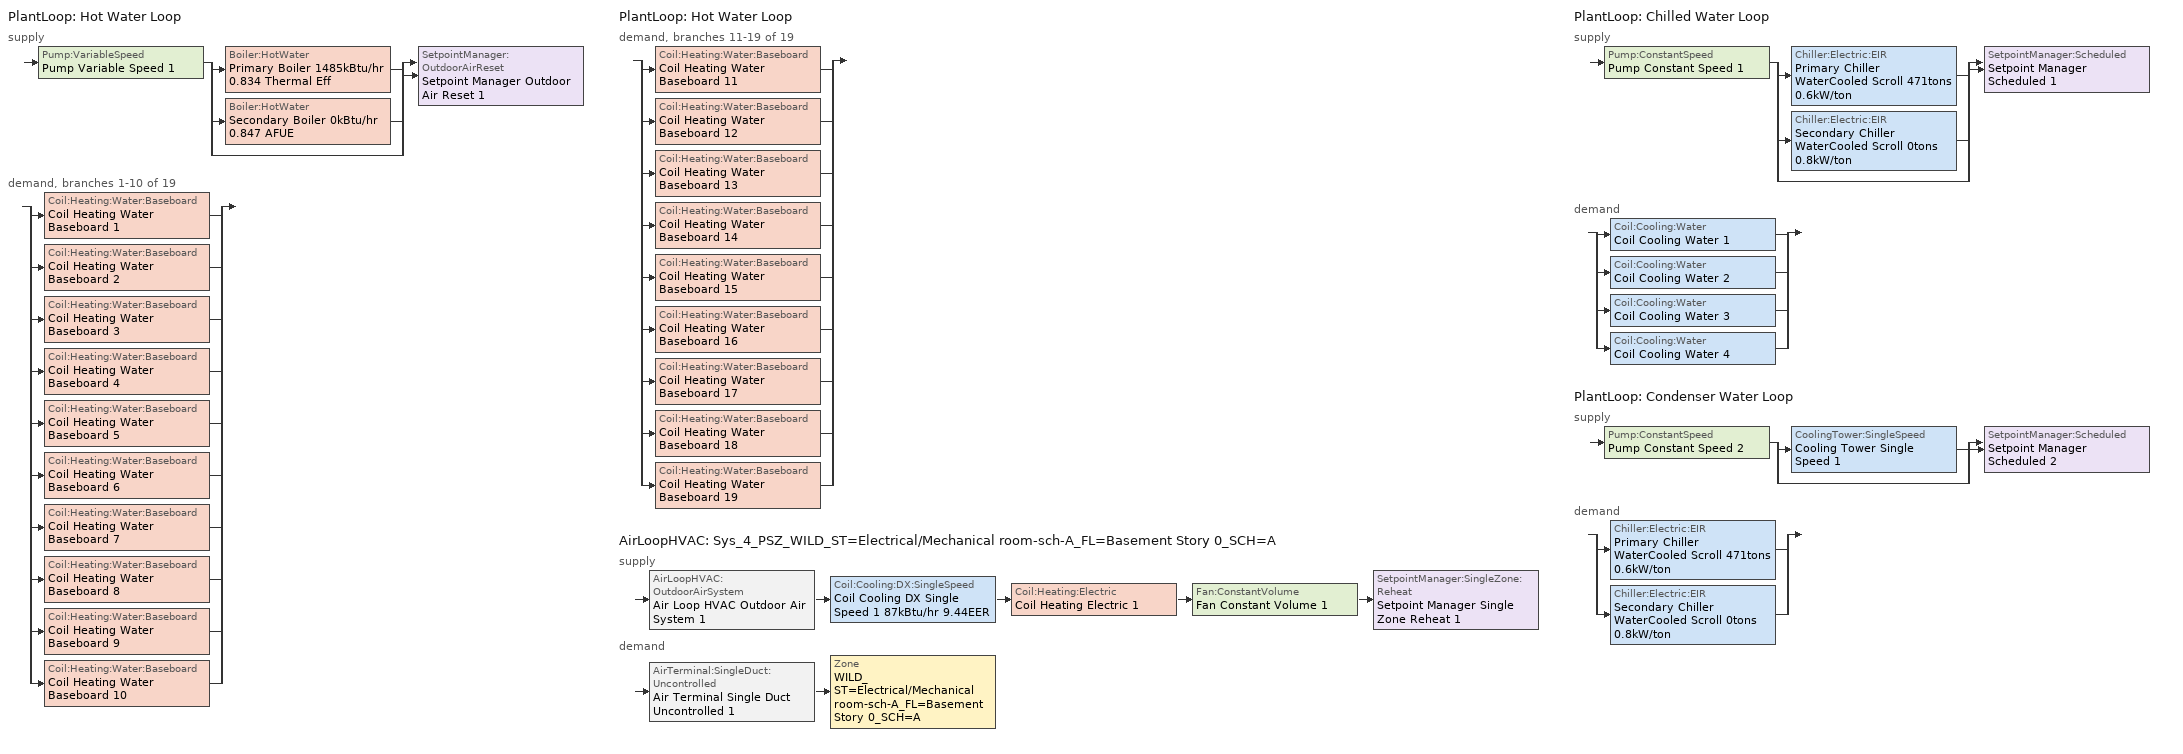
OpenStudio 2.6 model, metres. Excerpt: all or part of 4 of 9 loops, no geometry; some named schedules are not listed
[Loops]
PlantLoop 'Hot Water Loop'
 supply: Pump:VariableSpeed 'Pump Variable Speed 1' > split
  | Boiler:HotWater 'Primary Boiler 1485kBtu/hr 0.834 Thermal Eff'
  | Boiler:HotWater 'Secondary Boiler 0kBtu/hr 0.847 AFUE'
  | bypass
  join > SetpointManager:OutdoorAirReset 'Setpoint Manager Outdoor Air Reset 1'
 demand, branches 1-10 of 19: split
  | Coil:Heating:Water:Baseboard 'Coil Heating Water Baseboard 1'
  | Coil:Heating:Water:Baseboard 'Coil Heating Water Baseboard 2'
  | Coil:Heating:Water:Baseboard 'Coil Heating Water Baseboard 3'
  | Coil:Heating:Water:Baseboard 'Coil Heating Water Baseboard 4'
  | Coil:Heating:Water:Baseboard 'Coil Heating Water Baseboard 5'
  | Coil:Heating:Water:Baseboard 'Coil Heating Water Baseboard 6'
  | Coil:Heating:Water:Baseboard 'Coil Heating Water Baseboard 7'
  | Coil:Heating:Water:Baseboard 'Coil Heating Water Baseboard 8'
  | Coil:Heating:Water:Baseboard 'Coil Heating Water Baseboard 9'
  | Coil:Heating:Water:Baseboard 'Coil Heating Water Baseboard 10'
PlantLoop 'Hot Water Loop'
 demand, branches 11-19 of 19: split
  | Coil:Heating:Water:Baseboard 'Coil Heating Water Baseboard 11'
  | Coil:Heating:Water:Baseboard 'Coil Heating Water Baseboard 12'
  | Coil:Heating:Water:Baseboard 'Coil Heating Water Baseboard 13'
  | Coil:Heating:Water:Baseboard 'Coil Heating Water Baseboard 14'
  | Coil:Heating:Water:Baseboard 'Coil Heating Water Baseboard 15'
  | Coil:Heating:Water:Baseboard 'Coil Heating Water Baseboard 16'
  | Coil:Heating:Water:Baseboard 'Coil Heating Water Baseboard 17'
  | Coil:Heating:Water:Baseboard 'Coil Heating Water Baseboard 18'
  | Coil:Heating:Water:Baseboard 'Coil Heating Water Baseboard 19'
AirLoopHVAC 'Sys_4_PSZ_WILD_ST=Electrical/Mechanical room-sch-A_FL=Basement Story 0_SCH=A'
 supply: AirLoopHVAC:OutdoorAirSystem 'Air Loop HVAC Outdoor Air System 1' > Coil:Cooling:DX:SingleSpeed 'Coil Cooling DX Single Speed 1 87kBtu/hr 9.44EER' > Coil:Heating:Electric 'Coil Heating Electric 1' > Fan:ConstantVolume 'Fan Constant Volume 1' > SetpointManager:SingleZone:Reheat 'Setpoint Manager Single Zone Reheat 1'
 demand: AirTerminal:SingleDuct:Uncontrolled 'Air Terminal Single Duct Uncontrolled 1' > Zone 'WILD_ST=Electrical/Mechanical room-sch-A_FL=Basement Story 0_SCH=A'
PlantLoop 'Chilled Water Loop'
 supply: Pump:ConstantSpeed 'Pump Constant Speed 1' > split
  | Chiller:Electric:EIR 'Primary Chiller WaterCooled Scroll 471tons 0.6kW/ton'
  | Chiller:Electric:EIR 'Secondary Chiller WaterCooled Scroll 0tons 0.8kW/ton'
  | bypass
  join > SetpointManager:Scheduled 'Setpoint Manager Scheduled 1'
 demand: split
  | Coil:Cooling:Water 'Coil Cooling Water 1'
  | Coil:Cooling:Water 'Coil Cooling Water 2'
  | Coil:Cooling:Water 'Coil Cooling Water 3'
  | Coil:Cooling:Water 'Coil Cooling Water 4'
PlantLoop 'Condenser Water Loop'
 supply: Pump:ConstantSpeed 'Pump Constant Speed 2' > split
  | CoolingTower:SingleSpeed 'Cooling Tower Single Speed 1'
  | bypass
  join > SetpointManager:Scheduled 'Setpoint Manager Scheduled 2'
 demand: split
  | Chiller:Electric:EIR 'Primary Chiller WaterCooled Scroll 471tons 0.6kW/ton'
  | Chiller:Electric:EIR 'Secondary Chiller WaterCooled Scroll 0tons 0.8kW/ton'
[Sizing:Zone]
WILD_ST=Electrical/Mechanical room-sch-A_FL=Basement Story 0_SCH=A: Zone Cooling Design Supply Air Temperature Input Method=SupplyAirTemperature; Zone Cooling Design Supply Air Temperature {C}=13; Zone Cooling Design Supply Air Temperature Difference {deltaC}=11.11; Zone Heating Design Supply Air Temperature Input Method=SupplyAirTemperature; Zone Heating Design Supply Air Temperature {C}=43; Zone Heating Design Supply Air Temperature Difference {deltaC}=11.11; Zone Cooling Design Supply Air Humidity Ratio {kg-H2O/kg-air}=0.0085; Zone Heating Design Supply Air Humidity Ratio {kg-H2O/kg-air}=0.008; Zone Heating Sizing Factor=1.3; Zone Cooling Sizing Factor=1.1; Cooling Design Air Flow Method=DesignDay; Heating Design Air Flow Method=DesignDay; Account for Dedicated Outdoor Air System=No; Dedicated Outdoor Air System Control Strategy=NeutralSupplyAir; Dedicated Outdoor Air Low Setpoint Temperature for Design {C}=autosize; Dedicated Outdoor Air High Setpoint Temperature for Design {C}=autosize
[Zone equipment]
WILD_ST=Electrical/Mechanical room-sch-A_FL=Basement Story 0_SCH=A: Air Terminal Single Duct Uncontrolled 1, Zone HVAC Baseboard Convective Water 1
[PlantLoop] Glycol Concentration=0; Plant Loop Volume {m3}=Autocalculate; Load Distribution Scheme=Optimal
Name | Fluid Type
Hot Water Loop | Water
Chilled Water Loop; Condenser Water Loop
[Sizing:Plant] Sizing Option=NonCoincident; Zone Timesteps in Averaging Window=1; Coincident Sizing Factor Mode=None
Name | Loop Type | Design Loop Exit Temperature {C} | Loop Design Temperature Difference {deltaC}
Hot Water Loop | Heating | 82 | 16
Chilled Water Loop | Cooling | 7 | 6
Condenser Water Loop | Condenser | 29 | 6
[Pump:VariableSpeed]
Pump Variable Speed 1: Motor Efficiency=0.865; Pump Control Type=Intermittent; Skin Loss Radiative Fraction=0.5; Design Power Sizing Method=PowerPerFlowPerPressure; Design Electric Power per Unit Flow Rate {W/(m3/s)}=348701.1; Design Shaft Power per Unit Flow Rate per Unit Head {W-s/m3-Pa}=1.45151; Design Minimum Flow Rate Fraction=0
[Boiler:HotWater] Fuel Type=FuelOil#2; Nominal Thermal Efficiency=0.96; Normalized Boiler Efficiency Curve=BOILER-EFFFPLR-NECB2011; Water Outlet Upper Temperature Limit {C}=99; Parasitic Electric Load {W}=0; Sizing Factor=1
Name | Nominal Capacity {W} | Minimum Part Load Ratio | Boiler Flow Mode
Primary Boiler 1485kBtu/hr 0.834 Thermal Eff | 435306 | 0.25 | LeavingSetpointModulated
Secondary Boiler 0kBtu/hr 0.847 AFUE | 0.001 |  | ConstantFlow
[SetpointManager:OutdoorAirReset]
Setpoint Manager Outdoor Air Reset 1: Control Variable=Temperature; Setpoint at Outdoor Low Temperature {C}=82; Outdoor Low Temperature {C}=-16; Setpoint at Outdoor High Temperature {C}=60; Outdoor High Temperature {C}=0
[AirLoopHVAC]
Sys_4_PSZ_WILD_ST=Electrical/Mechanical room-sch-A_FL=Basement Story 0_SCH=A: Availability Schedule=Sys_4_PSZ_WILD_ST=Electrical/Mechanical room-sch-A_FL=Basement Story 0_SCH=A Occ Sch; Design Supply Air Flow Rate {m3/s}=AutoSize
[Sizing:System]
Sys_4_PSZ_WILD_ST=Electrical/Mechanical room-sch-A_FL=Basement Story 0_SCH=A: Type of Load to Size On=Sensible; Design Outdoor Air Flow Rate {m3/s}=Autosize; Minimum System Air Flow Ratio=1; Preheat Design Temperature {C}=7; Preheat Design Humidity Ratio {kg-H2O/kg-Air}=0.008; Precool Design Temperature {C}=13; Precool Design Humidity Ratio {kg-H2O/kg-Air}=0.008; Central Cooling Design Supply Air Temperature {C}=13; Central Heating Design Supply Air Temperature {C}=43; Sizing Option=NonCoincident; 100% Outdoor Air in Cooling=No; 100% Outdoor Air in Heating=No; Central Cooling Design Supply Air Humidity Ratio {kg-H2O/kg-Air}=0.0085; Central Heating Design Supply Air Humidity Ratio {kg-H2O/kg-Air}=0.008; Cooling Design Air Flow Method=DesignDay; Cooling Design Air Flow Rate {m3/s}=0; Heating Design Air Flow Method=DesignDay; Heating Design Air Flow Rate {m3/s}=0; System Outdoor Air Method=ZoneSum; Zone Maximum Outdoor Air Fraction=1; Cooling Supply Air Flow Rate Per Floor Area {m3/s-m2}=0.00996765; Cooling Fraction of Autosized Cooling Supply Air Flow Rate=1; Cooling Supply Air Flow Rate Per Unit Cooling Capacity {m3/s-W}=3.94755e-05; Heating Supply Air Flow Rate Per Floor Area {m3/s-m2}=0.00996765; Heating Fraction of Autosized Heating Supply Air Flow Rate=1; Heating Fraction of Autosized Cooling Supply Air Flow Rate=1; Heating Supply Air Flow Rate Per Unit Heating Capacity {m3/s-W}=3.15882e-05; Cooling Design Capacity Method=CoolingDesignCapacity; Cooling Design Capacity {W}=autosize; Cooling Design Capacity Per Floor Area {W/m2}=234.7; Fraction of Autosized Cooling Design Capacity=1; Heating Design Capacity Method=HeatingDesignCapacity; Heating Design Capacity {W}=autosize; Heating Design Capacity Per Floor Area {W/m2}=157; Fraction of Autosized Heating Design Capacity=1; Central Cooling Capacity Control Method=OnOff
[Fan:ConstantVolume]
Fan Constant Volume 1: Availability Schedule=Always On Discrete; Fan Efficiency=0.82; Pressure Rise {Pa}=640; Maximum Flow Rate {m3/s}=AutoSize; Motor Efficiency=0.615
[Coil:Heating:Electric]
Coil Heating Electric 1: Availability Schedule=Always On Discrete
[Coil:Cooling:DX:SingleSpeed]
Coil Cooling DX Single Speed 1 87kBtu/hr 9.44EER: Availability Schedule=Always On Discrete; Rated Total Cooling Capacity {W}=autosize; Rated Sensible Heat Ratio=autosize; Rated COP {W/W}=3.25546; Rated Air Flow Rate {m3/s}=autosize; Rated Evaporator Fan Power Per Volume Flow Rate {W/(m3/s)}=773.3; Total Cooling Capacity Function of Temperature Curve=DXCOOL-NECB2011-REF-CAPFT; Total Cooling Capacity Function of Flow Fraction Curve=DXCOOL-NECB2011-REF-CAPFFLOW; Energy Input Ratio Function of Temperature Curve=DXCOOL-NECB2011-REF-COOLEIRFT; Energy Input Ratio Function of Flow Fraction Curve=DXCOOL-NECB2011-REF-COOLEIRFFLOW; Part Load Fraction Correlation Curve=DXCOOL-NECB2011-REF-COOLPLFFPLR; Condenser Type=AirCooled; Evaporative Condenser Effectiveness=0; Evaporative Condenser Air Flow Rate {m3/s}=Autosize; Evaporative Condenser Pump Rated Power Consumption {W}=Autosize; Crankcase Heater Capacity {W}=0; Maximum Outdoor Dry-Bulb Temperature for Crankcase Heater Operation {C}=0; Basin Heater Capacity {W/K}=0; Basin Heater Setpoint Temperature {C}=10
[Controller:OutdoorAir]
Controller Outdoor Air 1: Minimum Outdoor Air Flow Rate {m3/s}=autosize; Maximum Outdoor Air Flow Rate {m3/s}=Autosize; Economizer Control Type=DifferentialEnthalpy; Economizer Control Action Type=ModulateFlow; Lockout Type=NoLockout; Minimum Limit Type=FixedMinimum; Minimum Outdoor Air Schedule=Sys_4_PSZ_WILD_ST=Electrical/Mechanical room-sch-A_FL=Basement Story 0_SCH=A Occ Sch; Controller Mechanical Ventilation=Controller Mechanical Ventilation 1; High Humidity Control=No; Heat Recovery Bypass Control Type=BypassWhenOAFlowGreaterThanMinimum
[Controller:MechanicalVentilation]
Controller Mechanical Ventilation 1: Availability Schedule=Always On Discrete; System Outdoor Air Method=ZoneSum
[AirLoopHVAC:OutdoorAirSystem]
Air Loop HVAC Outdoor Air System 1: Controller=Controller Outdoor Air 1
[SetpointManager:SingleZone:Reheat]
Setpoint Manager Single Zone Reheat 1: Minimum Supply Air Temperature {C}=13; Maximum Supply Air Temperature {C}=43; Control Zone=WILD_ST=Electrical/Mechanical room-sch-A_FL=Basement Story 0_SCH=A
[AirTerminal:SingleDuct:Uncontrolled]
Air Terminal Single Duct Uncontrolled 1: Availability Schedule=Always On Discrete; Maximum Air Flow Rate {m3/s}=AutoSize
[Coil:Heating:Water:Baseboard] Heating Design Capacity Method=HeatingDesignCapacity; Heating Design Capacity {W}=autosize; Heating Design Capacity Per Floor Area {W/m2}=0; Fraction of Autosized Heating Design Capacity=0.8
Coil Heating Water Baseboard 1; Coil Heating Water Baseboard 2; Coil Heating Water Baseboard 3; Coil Heating Water Baseboard 4; Coil Heating Water Baseboard 5; Coil Heating Water Baseboard 6; Coil Heating Water Baseboard 7; Coil Heating Water Baseboard 8; Coil Heating Water Baseboard 9; Coil Heating Water Baseboard 10; Coil Heating Water Baseboard 11; Coil Heating Water Baseboard 12; Coil Heating Water Baseboard 13; Coil Heating Water Baseboard 14; Coil Heating Water Baseboard 15; Coil Heating Water Baseboard 16; Coil Heating Water Baseboard 17; Coil Heating Water Baseboard 18; Coil Heating Water Baseboard 19
[ZoneHVAC:Baseboard:Convective:Water] Availability Schedule=Always On Discrete
Name | Heating Coil
Zone HVAC Baseboard Convective Water 1 | Coil Heating Water Baseboard 1
Zone HVAC Baseboard Convective Water 2 | Coil Heating Water Baseboard 2
Zone HVAC Baseboard Convective Water 3 | Coil Heating Water Baseboard 3
Zone HVAC Baseboard Convective Water 4 | Coil Heating Water Baseboard 4
Zone HVAC Baseboard Convective Water 5 | Coil Heating Water Baseboard 5
Zone HVAC Baseboard Convective Water 6 | Coil Heating Water Baseboard 6
Zone HVAC Baseboard Convective Water 7 | Coil Heating Water Baseboard 7
Zone HVAC Baseboard Convective Water 8 | Coil Heating Water Baseboard 8
Zone HVAC Baseboard Convective Water 9 | Coil Heating Water Baseboard 9
Zone HVAC Baseboard Convective Water 10 | Coil Heating Water Baseboard 10
Zone HVAC Baseboard Convective Water 11 | Coil Heating Water Baseboard 11
Zone HVAC Baseboard Convective Water 12 | Coil Heating Water Baseboard 12
Zone HVAC Baseboard Convective Water 13 | Coil Heating Water Baseboard 13
Zone HVAC Baseboard Convective Water 14 | Coil Heating Water Baseboard 14
Zone HVAC Baseboard Convective Water 15 | Coil Heating Water Baseboard 15
Zone HVAC Baseboard Convective Water 16 | Coil Heating Water Baseboard 16
Zone HVAC Baseboard Convective Water 17 | Coil Heating Water Baseboard 17
Zone HVAC Baseboard Convective Water 18 | Coil Heating Water Baseboard 18
Zone HVAC Baseboard Convective Water 19 | Coil Heating Water Baseboard 19
[Pump:ConstantSpeed] Rated Flow Rate {m3/s}=autosize; Rated Pump Head {Pa}=179352; Rated Power Consumption {W}=autosize; Fraction of Motor Inefficiencies to Fluid Stream=0; Pump Control Type=Intermittent; Design Power Sizing Method=PowerPerFlowPerPressure; Design Electric Power per Unit Flow Rate {W/(m3/s)}=348701.1
Name | Motor Efficiency | Design Shaft Power per Unit Flow Rate per Unit Head {W-s/m3-Pa}
Pump Constant Speed 1 | 0.936 | 1.83242
Pump Constant Speed 2 | 0.945 | 1.58575
[Chiller:Electric:EIR] Cooling Capacity Function of Temperature Curve=WaterCooled_Scroll_CAPFT_NECB2011; Electric Input to Cooling Output Ratio Function of Temperature Curve=WaterCooled_Scroll_EIRFT_NECB2011; Electric Input to Cooling Output Ratio Function of Part Load Ratio Curve=WaterCooled_Scroll_EIRFPLR_NECB2011; Minimum Part Load Ratio=0.25; Minimum Unloading Ratio=0.25; Condenser Type=WaterCooled; Chiller Flow Mode=LeavingSetpointModulated; Design Heat Recovery Water Flow Rate {m3/s}=0; Sizing Factor=1; Basin Heater Capacity {W/K}=0; Basin Heater Setpoint Temperature {C}=10
Name | Reference Capacity {W} | Reference COP {W/W}
Primary Chiller WaterCooled Scroll 471tons 0.6kW/ton | 1.65714e+06 | 5.67258
Secondary Chiller WaterCooled Scroll 0tons 0.8kW/ton | 0.001 | 4.5032
[SetpointManager:Scheduled] Control Variable=Temperature
Name | Schedule
Setpoint Manager Scheduled 1 | CHW Temp
Setpoint Manager Scheduled 2 | CW Temp
[CoolingTower:SingleSpeed]
Cooling Tower Single Speed 1: Design Water Flow Rate {m3/s}=autosize; Design Air Flow Rate {m3/s}=autosize; Fan Power at Design Air Flow Rate {W}=25340.5; U-Factor Times Area Value at Design Air Flow Rate {W/K}=autosize; Air Flow Rate in Free Convection Regime {m3/s}=autosize; U-Factor Times Area Value at Free Convection Air Flow Rate {W/K}=autosize; Performance Input Method=UFactorTimesAreaAndDesignWaterFlowRate; Free Convection Capacity {W}=0; Basin Heater Capacity {W/K}=0; Evaporation Loss Mode=LossFactor; Evaporation Loss Factor {percent/K}=0.2; Drift Loss Percent {percent}=0.008; Blowdown Calculation Mode=ConcentrationRatio; Blowdown Concentration Ratio=3; Capacity Control=FanCycling; Number of Cells=2; Cell Control=MinimalCell; Cell Minimum  Water Flow Rate Fraction=0.33; Cell Maximum Water Flow Rate Fraction=2.5; Sizing Factor=1; Free Convection Air Flow Rate Sizing Factor=0.1; Free Convection U-Factor Times Area Value Sizing Factor=0.1; Heat Rejection Capacity and Nominal Capacity Sizing Ratio=1.25; Free Convection Nominal Capacity Sizing Factor=0.1; Design Inlet Air Dry-Bulb Temperature {C}=35; Design Inlet Air Wet-Bulb Temperature {C}=24; Design Approach Temperature {deltaC}=5; Design Range Temperature {deltaC}=6
[Coil:Cooling:Water] Availability Schedule=Always On Discrete
Coil Cooling Water 1; Coil Cooling Water 2; Coil Cooling Water 3; Coil Cooling Water 4
[Controller:WaterCoil] Action=Reverse; Minimum Actuated Flow {m3/s}=0
Name | Water Coil
Controller Water Coil 1 | Coil Cooling Water 1
Controller Water Coil 2 | Coil Cooling Water 2
Controller Water Coil 3 | Coil Cooling Water 3
Controller Water Coil 4 | Coil Cooling Water 4
[Schedule:Ruleset]
Name | Default Day Schedule | Summer Design Day Schedule | Winter Design Day Schedule
CHW Temp | Schedule Day 3
CW Temp | Schedule Day 4
Sys_4_PSZ_WILD_ST=Electrical/Mechanical room-sch-A_FL=Basement Story 0_SCH=A Occ Sch | Sys_4_PSZ_WILD_ST=Electrical/Mechanical room-sch-A_FL=Basement Story 0_SCH=A Occ Sch Default | Sys_4_PSZ_WILD_ST=Electrical/Mechanical room-sch-A_FL=Basement Story 0_SCH=A Occ Sch Summer Design Day | Sys_4_PSZ_WILD_ST=Electrical/Mechanical room-sch-A_FL=Basement Story 0_SCH=A Occ Sch Winter Design Day
[Schedule:Day]
Schedule Day 3: 1, 0, 7, 2, 0, 7, 3, 0, 7, 4, 0, 7, 5, 0, 7, 6, 0, 7, 7, 0, 7, 8, 0, 7, 9, 0, 7, 10, 0, 7, 11, 0, 7, 12, 0, 7, 13, 0, 7, 14, 0, 7, 15, 0, 7, 16, 0, 7, 17, 0, 7, 18, 0, 7, 19, 0, 7, 20, 0, 7, 21, 0, 7, 22, 0, 7, 23, 0, 7, 24, 0, 7
Schedule Day 4: 1, 0, 29, 2, 0, 29, 3, 0, 29, 4, 0, 29, 5, 0, 29, 6, 0, 29, 7, 0, 29, 8, 0, 29, 9, 0, 29, 10, 0, 29, 11, 0, 29, 12, 0, 29, 13, 0, 29, 14, 0, 29, 15, 0, 29, 16, 0, 29, 17, 0, 29, 18, 0, 29, 19, 0, 29, 20, 0, 29, 21, 0, 29, 22, 0, 29, 23, 0, 29, 24, 0, 29
Sys_4_PSZ_WILD_ST=Electrical/Mechanical room-sch-A_FL=Basement Story 0_SCH=A Occ Sch Default; Sys_4_PSZ_WILD_ST=Electrical/Mechanical room-sch-A_FL=Basement Story 0_SCH=A Occ Sch Winter Design Day; Sys_4_PSZ_WILD_ST=Electrical/Mechanical room-sch-A_FL=Basement Story 0_SCH=A Occ Sch Summer Design Day: 24, 0, 1
[Schedule:Rule] Date Specification Type=DateRange; Start Month=1; Start Day=1; End Month=12
Name | Schedule Ruleset | Rule Order | Day Schedule | Apply Sunday | Apply Monday | Apply Tuesday | Apply Wednesday | Apply Thursday | Apply Friday | Apply Saturday | End Day
wkdCHW Temp rule | CHW Temp | 2 | wkdCHW Temp 1 | No | Yes | Yes | Yes | Yes | Yes | No | 31
satCHW Temprule | CHW Temp | 1 | satCHW Temp 1 | No | No | No | No | No | No | Yes | 31
sunCHW Temprule | CHW Temp | 0 | sunCHW Temp 1 | Yes | No | No | No | No | No | No | 31
wkdCW Temp rule | CW Temp | 2 | wkdCW Temp 1 | No | Yes | Yes | Yes | Yes | Yes | No | 31
Sys_4_PSZ_WILD_ST=Electrical/Mechanical room-sch-A_FL=Basement Story 0_SCH=A Occ Sch Monday Rule | Sys_4_PSZ_WILD_ST=Electrical/Mechanical room-sch-A_FL=Basement Story 0_SCH=A Occ Sch | 6 | Sys_4_PSZ_WILD_ST=Electrical/Mechanical room-sch-A_FL=Basement Story 0_SCH=A Occ Sch Monday |  | Yes |  |  |  |  |  | 25
Sys_4_PSZ_WILD_ST=Electrical/Mechanical room-sch-A_FL=Basement Story 0_SCH=A Occ Sch Tuesday Rule | Sys_4_PSZ_WILD_ST=Electrical/Mechanical room-sch-A_FL=Basement Story 0_SCH=A Occ Sch | 5 | Sys_4_PSZ_WILD_ST=Electrical/Mechanical room-sch-A_FL=Basement Story 0_SCH=A Occ Sch Tuesday |  |  | Yes |  |  |  |  | 26
Sys_4_PSZ_WILD_ST=Electrical/Mechanical room-sch-A_FL=Basement Story 0_SCH=A Occ Sch Wednesday Rule | Sys_4_PSZ_WILD_ST=Electrical/Mechanical room-sch-A_FL=Basement Story 0_SCH=A Occ Sch | 4 | Sys_4_PSZ_WILD_ST=Electrical/Mechanical room-sch-A_FL=Basement Story 0_SCH=A Occ Sch Wednesday |  |  |  | Yes |  |  |  | 27
Sys_4_PSZ_WILD_ST=Electrical/Mechanical room-sch-A_FL=Basement Story 0_SCH=A Occ Sch Thursday Rule | Sys_4_PSZ_WILD_ST=Electrical/Mechanical room-sch-A_FL=Basement Story 0_SCH=A Occ Sch | 3 | Sys_4_PSZ_WILD_ST=Electrical/Mechanical room-sch-A_FL=Basement Story 0_SCH=A Occ Sch Thursday |  |  |  |  | Yes |  |  | 28
Sys_4_PSZ_WILD_ST=Electrical/Mechanical room-sch-A_FL=Basement Story 0_SCH=A Occ Sch Friday Rule | Sys_4_PSZ_WILD_ST=Electrical/Mechanical room-sch-A_FL=Basement Story 0_SCH=A Occ Sch | 2 | Sys_4_PSZ_WILD_ST=Electrical/Mechanical room-sch-A_FL=Basement Story 0_SCH=A Occ Sch Friday |  |  |  |  |  | Yes |  | 29
Sys_4_PSZ_WILD_ST=Electrical/Mechanical room-sch-A_FL=Basement Story 0_SCH=A Occ Sch Saturday Rule | Sys_4_PSZ_WILD_ST=Electrical/Mechanical room-sch-A_FL=Basement Story 0_SCH=A Occ Sch | 1 | Sys_4_PSZ_WILD_ST=Electrical/Mechanical room-sch-A_FL=Basement Story 0_SCH=A Occ Sch Saturday |  |  |  |  |  |  | Yes | 30
Sys_4_PSZ_WILD_ST=Electrical/Mechanical room-sch-A_FL=Basement Story 0_SCH=A Occ Sch Sunday Rule | Sys_4_PSZ_WILD_ST=Electrical/Mechanical room-sch-A_FL=Basement Story 0_SCH=A Occ Sch | 0 | Sys_4_PSZ_WILD_ST=Electrical/Mechanical room-sch-A_FL=Basement Story 0_SCH=A Occ Sch Sunday | Yes |  |  |  |  |  |  | 31
[Schedule:Constant]
Always On Discrete: Value=1
[Curve:Biquadratic] Minimum Value of y=24
Name | Coefficient1 Constant | Coefficient2 x | Coefficient3 x**2 | Coefficient4 y | Coefficient5 y**2 | Coefficient6 x*y | Minimum Value of x | Maximum Value of x | Maximum Value of y
DXCOOL-NECB2011-REF-CAPFT | 0.867905 | 0.0142459 | 0.00055436 | -0.0075575 | 3.3e-05 | -0.0001918 | 13 | 24 | 46
DXCOOL-NECB2011-REF-COOLEIRFT | 0.116936 | 0.0284933 | -0.0004112 | 0.0214108 | 0.00016103 | -0.0006791 | 13 | 24 | 46
WaterCooled_Scroll_CAPFT_NECB2011 | 0.94418 | 0.0337102 | 9.75564e-05 | -0.00322114 | -4.91832e-05 | -0.000177584 | 5 | 10 | 35
WaterCooled_Scroll_EIRFT_NECB2011 | 0.727393 | -0.0118922 | 0.000541177 | 0.00187934 | 0.000473461 | -0.000711472 | 5 | 10 | 35
[Curve:Quadratic] Minimum Value of x=0; Maximum Value of x=1
Name | Coefficient1 Constant | Coefficient2 x | Coefficient3 x**2
DXCOOL-NECB2011-REF-CAPFFLOW; DXCOOL-NECB2011-REF-COOLEIRFFLOW | 1 | 0 | 0
WaterCooled_Scroll_EIRFPLR_NECB2011 | 0.04412 | 0.640367 | 0.319555
[Curve:Cubic] Maximum Value of x=1
Name | Coefficient1 Constant | Coefficient2 x | Coefficient3 x**2 | Coefficient4 x**3 | Minimum Value of x
DXCOOL-NECB2011-REF-COOLPLFFPLR | 0.0277 | 4.9151 | -8.184 | 4.2702 | 0.7
BOILER-EFFFPLR-NECB2011 | 0.2901 | 2.6664 | -3.764 | 1.82 | 0
